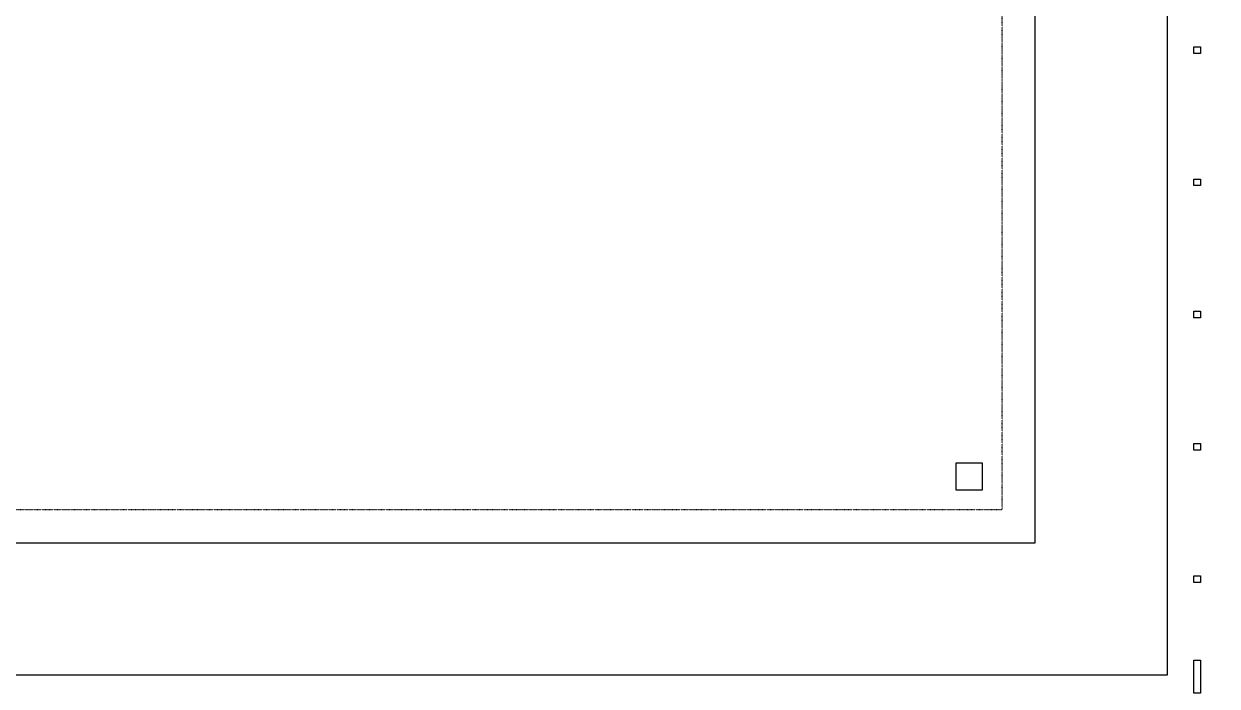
# Model space of a CAD drawing. Extents: x -50000 to 50000, y -50000 to 50000.
# Drawn here: x 32441 to 36050, y 21666 to 23669 of the extents above; entities that cross this region are included whole.
import ezdxf

# ---------------------------------------------------------------- set-up
doc = ezdxf.new("R2010")
doc.units = 0
doc.linetypes.add('DOT', pattern=[0.2, 0, -0.2])
doc.layers.get('0').update_dxf_attribs({"linetype": 'CONTINUOUS'})
for name, color, linetype in [('BASEMETAL', 4, 'CONTINUOUS'), ('DICEGRID', 3, 'CONTINUOUS'), ('FRAME', 8, 'CONTINUOUS'), ('MARKERS', 2, 'CONTINUOUS')]:
    doc.layers.add(name, color=color, linetype=linetype)

# ---------------------------------------------------------------- blocks, each defined once
blk = doc.blocks.new('DICINGBORDER')
for points in [[(7200, 1980), (7180, 1980), (7180, 2000), (7200, 2000)], [(7200, 1580), (7180, 1580), (7180, 1600), (7200, 1600)], [(7200, 1180), (7180, 1180), (7180, 1200), (7200, 1200)], [(7200, 780), (7180, 780), (7180, 800), (7200, 800)], [(7200, 380), (7180, 380), (7180, 400), (7200, 400)], [(7200, 45), (7180, 45), (7180, 145), (7200, 145)]]:
    blk.add_lwpolyline(points, close=True)
blk = doc.blocks.new('CHIP_JARRAY')
at = {"layer": 'DICEGRID'}
blk.add_lwpolyline([(400, 400), (6600, 400), (6600, 6600), (400, 6600)], close=True, dxfattribs=at)
at = {"layer": 'FRAME'}
blk.add_lwpolyline([(0, 0), (7000, 0), (7000, 7000), (0, 7000)], close=True, dxfattribs=at)
at = {"layer": 'FRAME', "linetype": 'DOT'}
blk.add_lwpolyline([(500, 500), (6500, 500), (6500, 6500), (500, 6500)], close=True, dxfattribs=at)
at = {"layer": 'MARKERS'}
blk.add_lwpolyline([(6360, 560), (6440, 560), (6440, 640), (6360, 640)], close=True, dxfattribs=at)

msp = doc.modelspace()

# ---------------------------------------------------------------- linework, layer by layer
at = {"layer": 'FRAME'}
for radius in [50000, 49500]:
    msp.add_circle((0, 0), radius, dxfattribs=at)

# ---------------------------------------------------------------- block references
at = {"layer": 'BASEMETAL'}
msp.add_blockref('CHIP_JARRAY', (28900, 21700), dxfattribs=at)
at = {"layer": 'MARKERS'}
msp.add_blockref('DICINGBORDER', (28800, 21600), dxfattribs=at)

doc.saveas('drawing.dxf')
